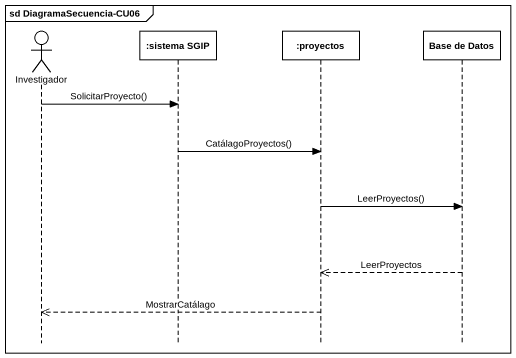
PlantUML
@startuml
mainframe sd DiagramaSecuencia-CU06
hide footbox
actor Investigador
participant ":sistema SGIP" as sistema_SGIP
participant ":proyectos" as proyectos
participant "Base de Datos" as Base_de_Datos

Investigador -> sistema_SGIP : SolicitarProyecto()
sistema_SGIP -> proyectos : CatálagoProyectos()
proyectos -> Base_de_Datos : LeerProyectos()
Base_de_Datos -->> proyectos : LeerProyectos
proyectos -->> Investigador : MostrarCatálago
@enduml
